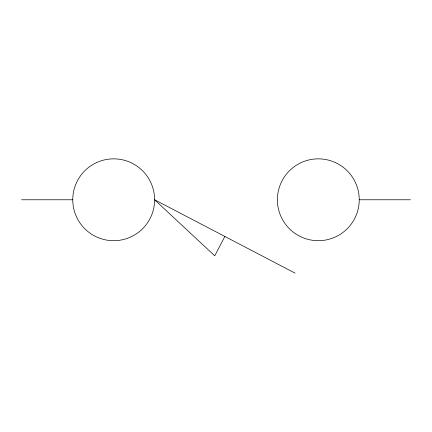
<?xml version="1.0" encoding="UTF-8"?>
<svg xmlns="http://www.w3.org/2000/svg" width="432" height="432" viewBox="0 0 432 432"><rect width="100%" height="100%" fill="white"/><g stroke="black" fill="none" stroke-linecap="round" stroke-linejoin="round"><path stroke-width="0.65" d="M224.856 236.461L214.742 255.83L154.613 199.773A40.927 40.927 0 0 0 93.22 164.327A40.927 40.927 0 0 0 93.22 235.213A40.927 40.927 0 0 0 154.613 199.773L295.105 273.154M21.6 199.773L72.76 199.773M359.24 199.773A40.927 40.927 0 0 0 297.853 164.327A40.927 40.927 0 0 0 297.853 235.213A40.927 40.927 0 0 0 359.24 199.773L410.4 199.773"/></g></svg>
